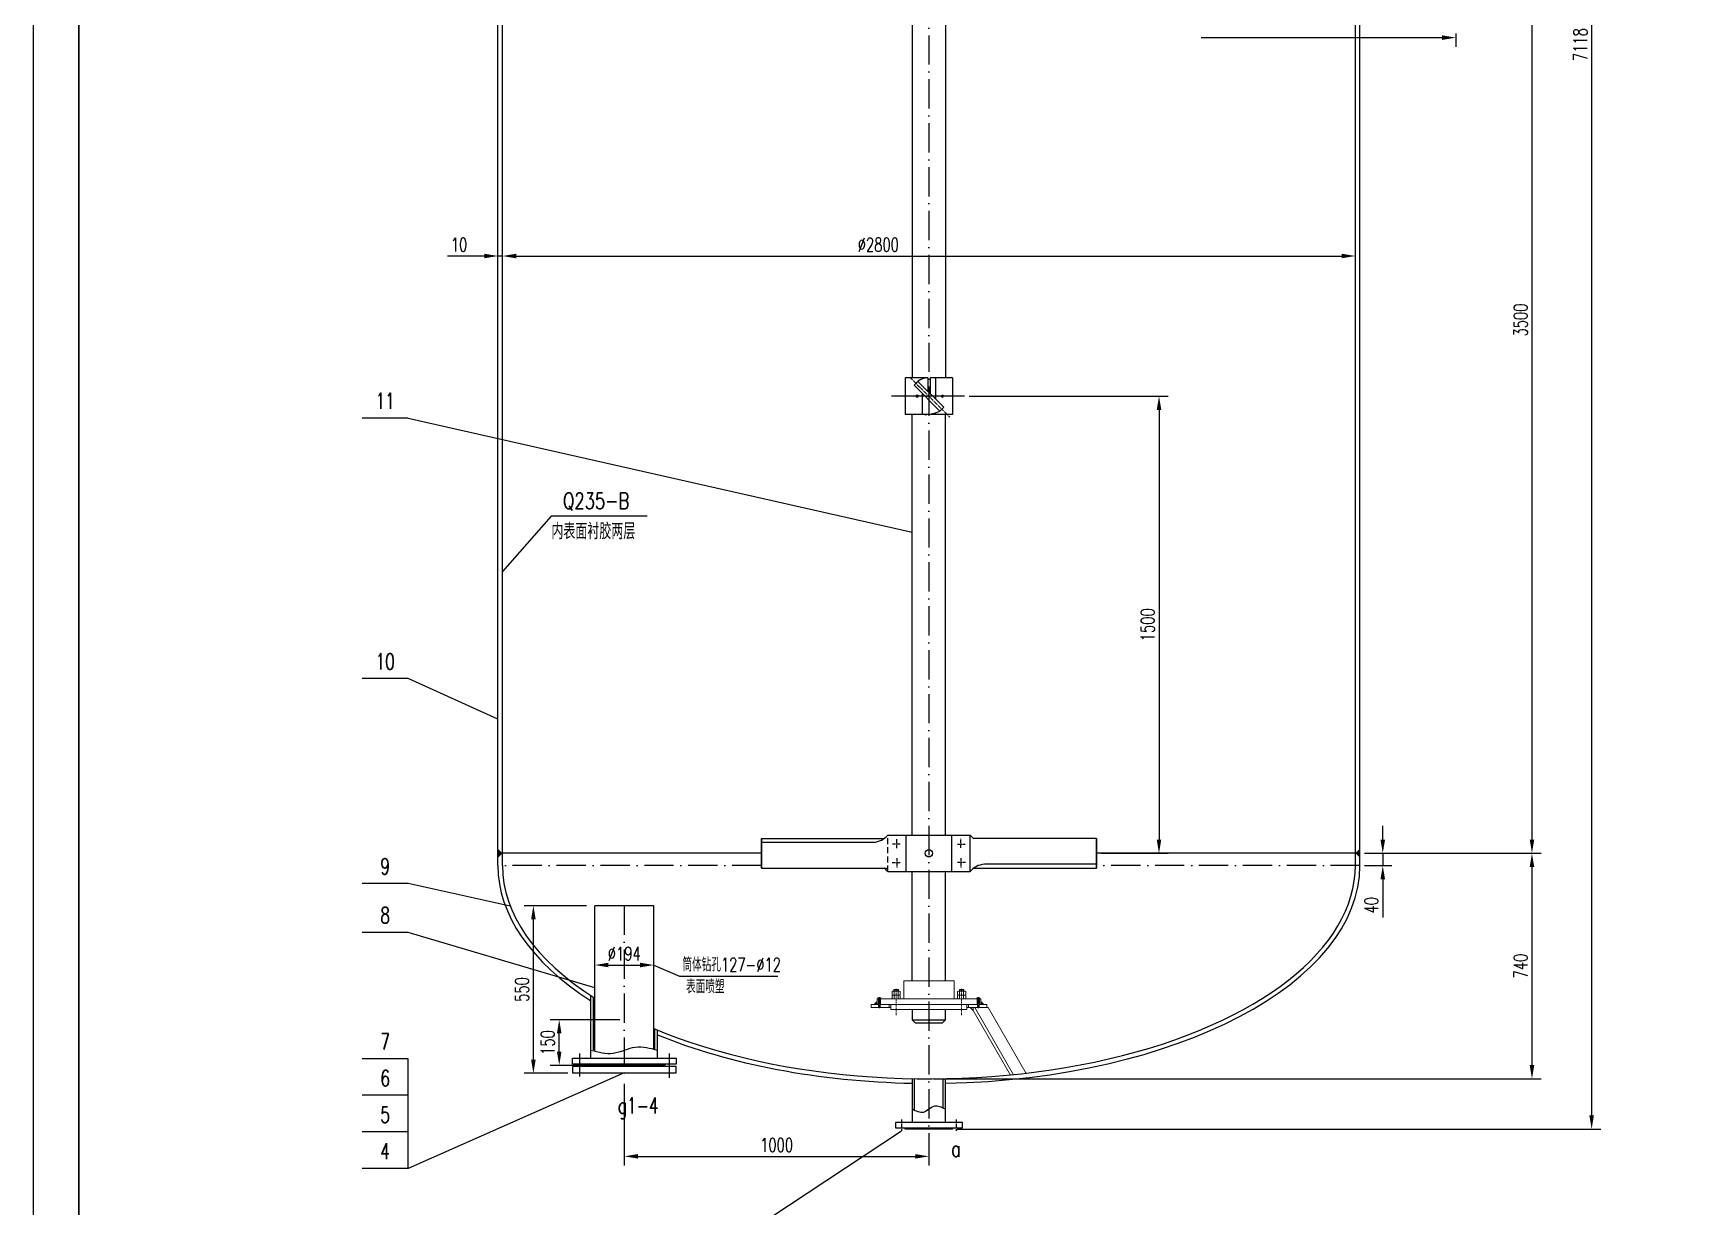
# Model space of a CAD drawing. Extents: x 13059 to 21969, y 2463 to 15078.
# Drawn here: x 13059 to 18501, y 7013 to 10864 of the extents above; entities that cross this region are included whole.
import ezdxf
from ezdxf.enums import TextEntityAlignment as Align

# ---------------------------------------------------------------- set-up
doc = ezdxf.new("R2010")
doc.units = 0
doc.header["$LTSCALE"] = 8
for name, pattern in [('ACAD_ISO10W100', [18, 12, -3, 0, -3]), ('CENTER', [2, 1.25, -0.25, 0.25, -0.25]), ('DASHED', [0.75, 0.5, -0.25])]:
    doc.linetypes.add(name, pattern=pattern)
for name, color, linetype in [('1', 1, 'Continuous'), ('HGJ', 1, 'Continuous'), ('HGJX', 2, 'CENTER'), ('hgjy', 7, 'Continuous'), ('K1', 4, 'Continuous'), ('tank', 1, 'Continuous'), ('tankx', 2, 'ACAD_ISO10W100'), ('tanky', 7, 'Continuous')]:
    doc.layers.add(name, color=color, linetype=linetype)
for name, color, linetype, lineweight in [('点划', 2, 'CENTER', 9), ('粗线', 1, 'Continuous', 20), ('细线', 113, 'Continuous', 9)]:
    doc.layers.add(name, color=color, linetype=linetype, lineweight=lineweight)
doc.styles.add('hzfs', font='simplex.shx', dxfattribs={"width": 0.7, "bigfont": 'hzfs.shx'})
doc.dimstyles.new('PVCAD$0', dxfattribs={"dimscale": 15, "dimtxt": 3, "dimasz": 3, "dimexe": 2, "dimexo": 1, "dimgap": 1, "dimtad": 1, "dimdec": 0, "dimzin": 0, "dimdsep": 46, "dimtxsty": 'hzfs', "dimcen": 2.5, "dimclrd": 4, "dimclre": 4, "dimadec": 0, "dimazin": 0, "dimtfac": 1, "dimtmove": 0, "dimatfit": 0, "dimfxl": 1, "dimarcsym": 0})
pattern_1 = [(45, (22904.921, -13160.4105), (-1.12253201, 1.12253201), []), (135, (22904.921, -13160.4105), (-1.12253201, -1.12253201), [])]

# ---------------------------------------------------------------- blocks, each defined once
blk = doc.blocks.new('*D160')
at = {"color": 4, "lineweight": -2}
for p, q in [((16131.5, 9673.1), (16784.9, 9673.1)), ((16754.9, 9628.1), (16754.9, 8218.1)), ((16564.4, 8173.1), (16784.9, 8173.1))]:
    blk.add_line(p, q, dxfattribs=at)
at = {"color": 4}
for points in [[(16747.4, 9628.1), (16762.4, 9628.1), (16754.9, 9673.1)], [(16747.4, 8218.1), (16762.4, 8218.1), (16754.9, 8173.1)]]:
    blk.add_solid(points, dxfattribs=at)
at = {"layer": 'Defpoints', "color": 0}
for p in [(16116.5, 9673.1), (16549.4, 8173.1), (16754.9, 8173.1)]:
    blk.add_point(p, dxfattribs=at)
at = {"color": 0, "insert": (16717.4, 8923.1), "char_height": 45, "attachment_point": 5, "rotation": 90, "style": 'hzfs'}
blk.add_mtext('1500', dxfattribs=at)
blk = doc.blocks.new('*D151')
at = {"layer": '1', "color": 4, "lineweight": -2}
for p, q in [((14874.9, 8001.2), (14671, 8001.2)), ((14701, 7496.2), (14701, 7956.2)), ((14814.4, 7451.2), (14671, 7451.2))]:
    blk.add_line(p, q, dxfattribs=at)
at = {"layer": '1', "color": 4}
for points in [[(14693.5, 7956.2), (14708.5, 7956.2), (14701, 8001.2)], [(14693.5, 7496.2), (14708.5, 7496.2), (14701, 7451.2)]]:
    blk.add_solid(points, dxfattribs=at)
at = {"layer": 'Defpoints', "color": 0}
for p in [(14701, 8001.2), (14889.9, 8001.2), (14829.4, 7451.2)]:
    blk.add_point(p, dxfattribs=at)
at = {"layer": '1', "color": 0, "insert": (14663.5, 7726.2), "char_height": 45, "attachment_point": 5, "rotation": 90, "style": 'hzfs'}
blk.add_mtext('550', dxfattribs=at)
blk = doc.blocks.new('*D152')
at = {"color": 4, "lineweight": -2}
for p, q in [((14902.4, 7821.5), (14902.4, 7836.5)), ((14947.4, 7806.5), (15051.4, 7806.5)), ((15096.4, 7821.5), (15096.4, 7836.5))]:
    blk.add_line(p, q, dxfattribs=at)
at = {"color": 4}
for points in [[(14947.4, 7814), (14947.4, 7799), (14902.4, 7806.5)], [(15051.4, 7814), (15051.4, 7799), (15096.4, 7806.5)]]:
    blk.add_solid(points, dxfattribs=at)
at = {"layer": 'Defpoints', "color": 0}
for p in [(14902.4, 7806.5), (15096.4, 7806.5), (15096.4, 7806.5)]:
    blk.add_point(p, dxfattribs=at)
at = {"color": 0, "insert": (14999.4, 7844), "char_height": 45, "attachment_point": 5, "style": 'hzfs'}
blk.add_mtext('%%C194', dxfattribs=at)
blk = doc.blocks.new('*D162')
at = {"color": 4, "lineweight": -2}
for p, q in [((14999.4, 7417.2), (14999.4, 7148.7)), ((15999.4, 7204.8), (15999.4, 7148.7)), ((15044.4, 7178.7), (15954.4, 7178.7))]:
    blk.add_line(p, q, dxfattribs=at)
at = {"color": 4}
for points in [[(15044.4, 7186.2), (15044.4, 7171.2), (14999.4, 7178.7)], [(15954.4, 7186.2), (15954.4, 7171.2), (15999.4, 7178.7)]]:
    blk.add_solid(points, dxfattribs=at)
at = {"layer": 'Defpoints', "color": 0}
for p in [(14999.4, 7432.2), (15999.4, 7219.8), (15999.4, 7178.7)]:
    blk.add_point(p, dxfattribs=at)
at = {"color": 0, "insert": (15499.4, 7216.2), "char_height": 45, "attachment_point": 5, "style": 'hzfs'}
blk.add_mtext('1000', dxfattribs=at)
blk = doc.blocks.new('*D163')
at = {"color": 4, "lineweight": -2}
for p, q in [((14984.4, 7627.2), (14755.7, 7627.2)), ((14785.7, 7522.2), (14785.7, 7582.2)), ((14984.4, 7477.2), (14755.7, 7477.2))]:
    blk.add_line(p, q, dxfattribs=at)
at = {"color": 4}
for points in [[(14778.2, 7582.2), (14793.2, 7582.2), (14785.7, 7627.2)], [(14778.2, 7522.2), (14793.2, 7522.2), (14785.7, 7477.2)]]:
    blk.add_solid(points, dxfattribs=at)
at = {"layer": 'Defpoints', "color": 0}
for p in [(14785.7, 7627.2), (14999.4, 7627.2), (14999.4, 7477.2)]:
    blk.add_point(p, dxfattribs=at)
at = {"color": 0, "insert": (14748.2, 7552.2), "char_height": 45, "attachment_point": 5, "rotation": 90, "style": 'hzfs'}
blk.add_mtext('150', dxfattribs=at)
blk = doc.blocks.new('*D157')
at = {"color": 4, "lineweight": -2}
for p, q in [((14599.4, 10110.7), (14599.4, 10163.2)), ((14644.4, 10133.2), (17354.4, 10133.2)), ((17399.4, 10110.7), (17399.4, 10163.2))]:
    blk.add_line(p, q, dxfattribs=at)
at = {"color": 4}
for points in [[(14644.4, 10140.7), (14644.4, 10125.7), (14599.4, 10133.2)], [(17354.4, 10140.7), (17354.4, 10125.7), (17399.4, 10133.2)]]:
    blk.add_solid(points, dxfattribs=at)
at = {"layer": 'Defpoints', "color": 0}
for p in [(17399.4, 10133.2), (14599.4, 10095.7), (17399.4, 10095.7)]:
    blk.add_point(p, dxfattribs=at)
at = {"color": 0, "insert": (15833.4, 10170.7), "char_height": 45, "attachment_point": 5, "style": 'hzfs'}
blk.add_mtext('%%C2800', dxfattribs=at)
blk = doc.blocks.new('*D158')
at = {"color": 4, "lineweight": -2}
for p, q in [((14539.4, 10133.2), (14419.4, 10133.2)), ((14584.4, 10148.2), (14584.4, 10163.2)), ((14599.4, 10133.2), (14584.4, 10133.2)), ((14599.4, 10148.2), (14599.4, 10163.2)), ((14644.4, 10133.2), (14689.4, 10133.2))]:
    blk.add_line(p, q, dxfattribs=at)
at = {"color": 4}
for points in [[(14539.4, 10140.7), (14539.4, 10125.7), (14584.4, 10133.2)], [(14644.4, 10140.7), (14644.4, 10125.7), (14599.4, 10133.2)]]:
    blk.add_solid(points, dxfattribs=at)
at = {"layer": 'Defpoints', "color": 0}
for p in [(14584.4, 10133.2), (14584.4, 10133.2), (14599.4, 10133.2)]:
    blk.add_point(p, dxfattribs=at)
at = {"color": 0, "insert": (14456.9, 10170.7), "char_height": 45, "attachment_point": 5, "style": 'hzfs'}
blk.add_mtext('10', dxfattribs=at)
blk = doc.blocks.new('*D159')
at = {"color": 4, "lineweight": -2}
for p, q in [((17917.7, 11673.1), (18009.3, 11673.1)), ((17979.3, 11628.1), (17979.3, 8218.1)), ((17429.4, 8173.1), (18009.3, 8173.1))]:
    blk.add_line(p, q, dxfattribs=at)
at = {"color": 4}
for points in [[(17971.8, 11628.1), (17986.8, 11628.1), (17979.3, 11673.1)], [(17971.8, 8218.1), (17986.8, 8218.1), (17979.3, 8173.1)]]:
    blk.add_solid(points, dxfattribs=at)
at = {"layer": 'Defpoints', "color": 0}
for p in [(17902.7, 11673.1), (17414.4, 8173.1), (17979.3, 8173.1)]:
    blk.add_point(p, dxfattribs=at)
at = {"color": 0, "insert": (17941.8, 9923.1), "char_height": 45, "attachment_point": 5, "rotation": 90, "style": 'hzfs'}
blk.add_mtext('3500', dxfattribs=at)
blk = doc.blocks.new('*D169')
at = {"color": 4, "lineweight": -2}
for p, q in [((17489.5, 8218.1), (17489.5, 8263.1)), ((17429.4, 8173.1), (17519.5, 8173.1)), ((17489.5, 8173.1), (17489.5, 8133.1)), ((17429.4, 8133.1), (17519.5, 8133.1)), ((17489.5, 8088.1), (17489.5, 7962.1))]:
    blk.add_line(p, q, dxfattribs=at)
at = {"color": 4}
for points in [[(17482, 8218.1), (17497, 8218.1), (17489.5, 8173.1)], [(17482, 8088.1), (17497, 8088.1), (17489.5, 8133.1)]]:
    blk.add_solid(points, dxfattribs=at)
at = {"layer": 'Defpoints', "color": 0}
for p in [(17414.4, 8173.1), (17414.4, 8133.1), (17489.5, 8133.1)]:
    blk.add_point(p, dxfattribs=at)
at = {"color": 0, "insert": (17452, 8002.6), "char_height": 45, "attachment_point": 5, "rotation": 90, "style": 'hzfs'}
blk.add_mtext('40', dxfattribs=at)
blk = doc.blocks.new('*D170')
at = {"color": 4, "lineweight": -2}
for p, q in [((17534.5, 8173.1), (18009.3, 8173.1)), ((17979.3, 8128.1), (17979.3, 7478.1)), ((16014.4, 7433.1), (18009.3, 7433.1))]:
    blk.add_line(p, q, dxfattribs=at)
at = {"color": 4}
for points in [[(17971.8, 8128.1), (17986.8, 8128.1), (17979.3, 8173.1)], [(17971.8, 7478.1), (17986.8, 7478.1), (17979.3, 7433.1)]]:
    blk.add_solid(points, dxfattribs=at)
at = {"layer": 'Defpoints', "color": 0}
for p in [(17519.5, 8173.1), (15999.4, 7433.1), (17979.3, 7433.1)]:
    blk.add_point(p, dxfattribs=at)
at = {"color": 0, "insert": (17941.8, 7803.1), "char_height": 45, "attachment_point": 5, "rotation": 90, "style": 'hzfs'}
blk.add_mtext('740', dxfattribs=at)
blk = doc.blocks.new('*D171')
at = {"color": 4, "lineweight": -2}
for p, q in [((17772.6, 14386.1), (18205.2, 14386.1)), ((18175.2, 14341.1), (18175.2, 7313.1)), ((16092.4, 7268.1), (18205.2, 7268.1))]:
    blk.add_line(p, q, dxfattribs=at)
at = {"color": 4}
for points in [[(18167.7, 14341.1), (18182.7, 14341.1), (18175.2, 14386.1)], [(18167.7, 7313.1), (18182.7, 7313.1), (18175.2, 7268.1)]]:
    blk.add_solid(points, dxfattribs=at)
at = {"layer": 'Defpoints', "color": 0}
for p in [(17757.6, 14386.1), (16077.4, 7268.1), (18175.2, 7268.1)]:
    blk.add_point(p, dxfattribs=at)
at = {"color": 0, "insert": (18137.7, 10827.1), "char_height": 45, "attachment_point": 5, "rotation": 90, "style": 'hzfs'}
blk.add_mtext('7118', dxfattribs=at)

msp = doc.modelspace()

# ---------------------------------------------------------------- hatches: boundary and pattern name
at = {"layer": '细线'}
h = msp.add_hatch(dxfattribs=at)
h.set_pattern_fill('ANSI37', color=256, scale=0.5, style=0)
h.set_pattern_definition(pattern_1)
h.paths.add_polyline_path([(15829.4, 7687.1), (15819.4, 7677.1), (15829.4, 7677.1)])
h = msp.add_hatch(dxfattribs=at)
h.set_pattern_fill('ANSI37', color=256, scale=0.5, style=0)
h.set_pattern_definition(pattern_1)
h.paths.add_polyline_path([(16169.4, 7687.1), (16169.4, 7677.1), (16179.4, 7677.1)])
h = msp.add_hatch(dxfattribs=at)
h.set_pattern_fill('ANSI37', color=256, scale=0.5, style=0)
h.set_pattern_definition(pattern_1)
h.paths.add_polyline_path([(15839.4, 7669.6), (15836.9, 7669.6), (15836.9, 7667.1), (15839.4, 7667.1)])
h.paths.add_polyline_path([(15836.9, 7669.6), (15834.4, 7669.6), (15834.4, 7667.1), (15836.9, 7667.1)])
h = msp.add_hatch(dxfattribs=at)
h.set_pattern_fill('ANSI37', color=256, scale=0.5, style=0)
h.set_pattern_definition(pattern_1)
h.paths.add_polyline_path([(16161.9, 7669.6), (16159.4, 7669.6), (16159.4, 7667.1), (16161.9, 7667.1)])
h.paths.add_polyline_path([(16161.9, 7667.1), (16164.4, 7667.1), (16164.4, 7669.6), (16161.9, 7669.6)])

# ---------------------------------------------------------------- linework, layer by layer
for p, q in [((13058.7, 15078.3), (13058.7, 2463.3)), ((16050.7, 9673.1), (15952.2, 9673.1)), ((14289.3, 9601.3), (15944.4, 9226.9)), ((14759.2, 9279.8), (14599.4, 9098.1)), ((15096.4, 7806.5), (15180.6, 7769.8)), ((15180.6, 7769.8), (15503.9, 7769.8))]:
    msp.add_line(p, q)
at = {"color": 4}
for p, q in [((16893.4, 10849.8), (17684.4, 10849.8)), ((17729.4, 10863.1), (17729.4, 10819.8))]:
    msp.add_line(p, q, dxfattribs=at)
at = {"color": 1}
for p, q in [((15921.4, 9733.1), (15921.4, 9613.1)), ((15995.6, 9733.1), (15921.4, 9733.1)), ((15950.6, 9709.2), (15963.3, 9721.9)), ((15950.6, 9709.2), (16035.4, 9624.3)), ((15963.3, 9721.9), (16048.2, 9637)), ((15977.6, 9733.1), (15977.6, 9729.7)), ((15995.6, 9733.1), (15995.6, 9689.6)), ((16077.4, 9733.1), (16003.1, 9733.1)), ((16077.4, 9733.1), (16077.4, 9613.1)), ((15963.7, 9677.8), (15957.9, 9669.3)), ((15957.9, 9677.8), (15963.2, 9669.1)), ((15977.6, 9682.1), (15977.6, 9613.1)), ((16035.4, 9624.3), (16048.2, 9637)), ((16040.3, 9677.8), (16045.7, 9669.1)), ((16046.2, 9677.8), (16040.3, 9669.3)), ((16077.4, 9613.1), (15921.4, 9613.1)), ((16003.1, 9613.5), (16003.1, 9613.1)), ((15924.5, 8113.1), (15924.5, 8233.1)), ((16074.3, 8113.1), (16074.3, 8233.1)), ((16134.4, 8113.1), (16134.4, 8233.1)), ((16134.4, 8233.1), (16134.4, 8231.1)), ((15864.4, 8113.1), (15864.4, 8115.1))]:
    msp.add_line(p, q, dxfattribs=at)
at = {"linetype": 'CENTER'}
msp.add_line((15938.8, 9733.6), (16068, 9604.5), dxfattribs=at)
at = {"color": 1, "linetype": 'Continuous'}
for p, q in [((16003.1, 9733.1), (16003.1, 9682.1)), ((16021.1, 9733.1), (16021.1, 9664.1)), ((15944.4, 8233.1), (15944.4, 9613.1)), ((15995.6, 9614.3), (15995.6, 9613.1)), ((16021.1, 9618.5), (16021.1, 9613.1)), ((16054.4, 8233.1), (16054.4, 9613.1)), ((15449.4, 8221.9), (15852.3, 8221.9)), ((15449.4, 8221.9), (15449.4, 8124.3)), ((15449.4, 8124.3), (15449.4, 8221.9)), ((15864.4, 8233.1), (16134.4, 8233.1)), ((16549.4, 8221.9), (16146.4, 8221.9)), ((16549.4, 8124.3), (16549.4, 8221.9)), ((16549.4, 8124.3), (16549.4, 8221.9)), ((16549.4, 8221.9), (16549.4, 8124.3)), ((15449.4, 8209.2), (15817.3, 8209.2)), ((15864.4, 8113.1), (16134.4, 8113.1)), ((15944.4, 7755.1), (15944.4, 8113.1)), ((16054.4, 7755.1), (16054.4, 8113.1)), ((16549.4, 8137), (16181.5, 8137))]:
    msp.add_line(p, q, dxfattribs=at)
at = {"color": 7, "linetype": 'DASHED', "ltscale": 5}
msp.add_line((15864.4, 8113.1), (15864.4, 8233.1), dxfattribs=at)
at = {"color": 1, "linetype": 'CENTER'}
for p, q in [((15894.4, 8189.9), (15894.4, 8220.2)), ((16104.4, 8190.7), (16104.4, 8220.2)), ((15905.4, 8203.1), (15880.3, 8203.1)), ((16093.4, 8203.1), (16118.5, 8203.1)), ((15879, 8143.1), (15906.4, 8143.1)), ((15894.4, 8157.1), (15894.4, 8126)), ((16119.7, 8143.1), (16092.4, 8143.1)), ((16104.4, 8157.1), (16104.4, 8126))]:
    msp.add_line(p, q, dxfattribs=at)
at = {"color": 1}
msp.add_circle((15999.4, 8173.1), 12, dxfattribs=at)
msp.add_circle((15999.4, 8173.1), 12, dxfattribs=at)
for centre, radius, start, end in [((15996.7, 9677.8), 55.3, 91.114, 127.1508), ((15988.1, 9719.6), 106.4, 269.1827, 296.4044), ((15812.6, 8276.7), 67.7, 274.0053, 319.9211), ((16186.2, 8276.7), 67.7, 220.0789, 234.0453), ((15812.6, 8069.5), 67.7, 40.0789, 54.0453), ((16186.2, 8069.5), 67.7, 94.0053, 139.9211)]:
    msp.add_arc(centre, radius, start, end, dxfattribs=at)
at = {"color": 4}
msp.add_solid([(17684.4, 10857.3), (17684.4, 10842.3), (17729.4, 10849.8)], dxfattribs=at)
at = {"layer": '1'}
for p, q in [((15449.4, 8124.3), (15864.4, 8124.3)), ((16146.4, 8124.3), (16549.4, 8124.3)), ((15096.4, 8001.2), (14902.4, 8001.2)), ((14902.4, 7522.9), (14902.4, 8001.2)), ((15096.4, 7529.6), (15096.4, 8001.2)), ((14889.9, 7501.2), (14889.9, 7706.2)), ((15944.4, 7661.1), (15944.4, 7626.9)), ((15944.4, 7626.9), (16054.4, 7626.9)), ((15944.4, 7626.9), (15954.4, 7616.9)), ((16054.4, 7626.9), (16044.4, 7616.9)), ((16054.4, 7626.9), (16054.4, 7661.1)), ((15108.9, 7501.2), (15108.9, 7593)), ((15954.4, 7616.9), (16044.4, 7616.9))]:
    msp.add_line(p, q, dxfattribs=at)
at = {"layer": 'Defpoints', "color": 0, "linetype": 'ByBlock'}
for p in [(15950.6, 9709.2), (15950.6, 9709.2), (16035.4, 9624.3), (16035.4, 9624.3), (15993.5, 8183.6), (15993.5, 8183.6)]:
    msp.add_point(p, dxfattribs=at)
at = {"layer": 'Defpoints', "color": 1, "linetype": 'ByBlock'}
for p in [(15880.3, 8203.1), (15894.4, 8195.4), (15894.4, 8193.2), (16104.4, 8193.2), (15880.3, 8143.1), (15894.4, 8153.1), (16104.4, 8153.1), (16104.4, 8150.8)]:
    msp.add_point(p, dxfattribs=at)
at = {"layer": 'HGJ'}
for p, q in [((15945.4, 7290.1), (15945.4, 7433.7)), ((15952.4, 7329.6), (15952.4, 7433.6)), ((16046.4, 7336.7), (16046.4, 7433.6)), ((16053.4, 7290.1), (16053.4, 7433.7)), ((16109.4, 7290.1), (15889.4, 7290.1)), ((15889.4, 7290.1), (15889.4, 7272.1)), ((15889.4, 7272.1), (16109.4, 7272.1)), ((15921.4, 7268.1), (15921.4, 7272.1)), ((16077.4, 7268.1), (15921.4, 7268.1)), ((16077.4, 7272.1), (16077.4, 7268.1)), ((16109.4, 7272.1), (16109.4, 7290.1))]:
    msp.add_line(p, q, dxfattribs=at)
at = {"layer": 'HGJX'}
for p, q in [((15909.4, 7300.1), (15909.4, 7262.1)), ((16089.4, 7300.1), (16089.4, 7262.1))]:
    msp.add_line(p, q, dxfattribs=at)
at = {"layer": 'hgjy'}
msp.add_line((15074.9, 9279.8), (14759.2, 9279.8), dxfattribs=at)
msp.add_spline([(16053.4, 7333.1), (16017.4, 7343.1), (15981.4, 7323.1), (15945.4, 7333.1)], degree=3, dxfattribs=at)
at = {"layer": 'K1', "const_width": 6}
msp.add_lwpolyline([(13208.7, 2613.3), (13208.7, 14703.3), (21818.7, 14703.3), (21818.7, 2613.3)], close=True, dxfattribs=at)
at = {"layer": 'tank'}
for p, q in [((15944.4, 11723.1), (15944.4, 9733.1)), ((16054.4, 11723.1), (16054.4, 9733.1)), ((14584.4, 8173.1), (14584.4, 11673.1)), ((14599.4, 8173.1), (14599.4, 11673.1)), ((17399.4, 8173.1), (17399.4, 11673.1)), ((17414.4, 8173.1), (17414.4, 11673.1)), ((14584.4, 8133.1), (14584.4, 8173.1)), ((15449.4, 8173.1), (14584.4, 8173.1)), ((14599.4, 8133.1), (14599.4, 8173.1)), ((17414.4, 8173.1), (16549.4, 8173.1)), ((17399.4, 8133.1), (17399.4, 8173.1)), ((17414.4, 8133.1), (17414.4, 8173.1)), ((14898.7, 7528.6), (14898.7, 7700.5)), ((15100, 7528.6), (15100, 7596.7)), ((14829.4, 7481.2), (14829.4, 7501.2)), ((14829.4, 7501.2), (15169.4, 7501.2)), ((15169.4, 7481.2), (14829.4, 7481.2)), ((15169.4, 7473.2), (14829.4, 7473.2)), ((14829.4, 7473.2), (14829.4, 7453.2)), ((14866.4, 7477.2), (14866.4, 7481.2)), ((15132.4, 7477.2), (14866.4, 7477.2)), ((15132.4, 7477.2), (14866.4, 7477.2)), ((14866.4, 7477.2), (14866.4, 7473.2)), ((15132.4, 7481.2), (15132.4, 7477.2)), ((15132.4, 7473.2), (15132.4, 7477.2)), ((15169.4, 7501.2), (15169.4, 7481.2)), ((15169.4, 7453.2), (15169.4, 7473.2)), ((14829.4, 7453.2), (15169.4, 7453.2))]:
    msp.add_line(p, q, dxfattribs=at)
for major_axis, ratio, start_param, end_param in [((1415, 0), 0.5053, 3.141593, 3.811146), ((1400, 0), 0.5, 3.141593, 3.811996), ((1400, 0), 0.5, 4.011366, 6.283185), ((1415, 0), 0.5053, 4.750561, 6.283185), ((1415, 0), 0.5053, 4.0317, 4.674217)]:
    msp.add_ellipse((15999.4, 8133.1), major_axis=major_axis, ratio=ratio, start_param=start_param, end_param=end_param, dxfattribs=at)
at = {"layer": 'tankx'}
for p, q in [((15999.4, 14315.7), (15999.4, 7180.7)), ((16116.5, 9673.1), (15877.1, 9673.1)), ((15449.4, 8133.1), (14584.4, 8133.1)), ((17414.4, 8133.1), (16549.4, 8133.1)), ((14999.4, 8001.2), (14999.4, 7432.2)), ((14851.9, 7516.2), (14851.9, 7440.5)), ((15146.9, 7516.2), (15146.9, 7436.3))]:
    msp.add_line(p, q, dxfattribs=at)
at = {"layer": 'tanky'}
for p, q in [((14289.3, 9601.3), (14139.3, 9601.3)), ((14289.3, 8746.4), (14139.3, 8746.4)), ((14584.4, 8613), (14289.3, 8746.4)), ((14289.3, 8074), (14139.3, 8074)), ((14625.1, 7999.6), (14289.3, 8074)), ((14289.3, 7913.5), (14139.3, 7913.5)), ((14902.4, 7731.5), (14289.3, 7913.5)), ((14289.3, 7499.2), (14139.3, 7499.2)), ((14289.3, 7139.2), (14289.3, 7499.2)), ((14999.4, 7453.2), (14289.3, 7139.2)), ((14289.3, 7379.2), (14139.3, 7379.2)), ((14289.3, 7259.2), (14139.3, 7259.2)), ((15909.4, 7261.5), (14289.3, 6193.4)), ((14289.3, 7139.2), (14139.3, 7139.2))]:
    msp.add_line(p, q, dxfattribs=at)
msp.add_spline([(15108.9, 7526.2), (15035.9, 7536.2), (14962.9, 7516.2), (14889.9, 7526.2)], degree=3, dxfattribs=at)
for points in [[(14599.4, 8173.1), (14584.4, 8188.1), (14584.4, 8158.1)], [(17399.4, 8173.1), (17414.4, 8188.1), (17414.4, 8158.1)]]:
    msp.add_solid(points, dxfattribs=at)
at = {"layer": '点划'}
for p, q in [((15891.9, 7728.7), (15891.9, 7642)), ((16106.9, 7728.7), (16106.9, 7642)), ((15836.9, 7664.7), (15836.9, 7701.1)), ((16161.9, 7664.7), (16161.9, 7701.1))]:
    msp.add_line(p, q, dxfattribs=at)
at = {"layer": '粗线'}
for p, q in [((15917.9, 7755.1), (15916.9, 7754.1)), ((15916.9, 7695.1), (15916.9, 7754.1)), ((15917.9, 7755.1), (15944.4, 7755.1)), ((15944.4, 7755.1), (16054.4, 7755.1)), ((16080.9, 7755.1), (16054.4, 7755.1)), ((16080.9, 7755.1), (16081.9, 7754.1)), ((16081.9, 7695.1), (16081.9, 7754.1)), ((15809.4, 7676.1), (15810.4, 7677.1)), ((15809.4, 7667.1), (15809.4, 7676.1)), ((15810.4, 7677.1), (15833.9, 7677.1)), ((15819.4, 7677.1), (15829.4, 7687.1)), ((15829.4, 7694.1), (15830.4, 7695.1)), ((15829.4, 7677.1), (15829.4, 7694.1)), ((15833.9, 7677.1), (15829.4, 7677.1)), ((15830.4, 7695.1), (15916.9, 7695.1)), ((15831.7, 7698.5), (15832.4, 7698.9)), ((15831.7, 7698.5), (15831.7, 7695.4)), ((15831.7, 7695.4), (15832.7, 7695.4)), ((15841.4, 7698.9), (15832.4, 7698.9)), ((15832.7, 7695.4), (15841, 7695.4)), ((15832.7, 7695.4), (15832.7, 7695.1)), ((15833.9, 7695.1), (15832.7, 7695.1)), ((15833.4, 7677.1), (15833.4, 7695.1)), ((15833.9, 7695.1), (15833.9, 7670.1)), ((15839.9, 7695.1), (15833.9, 7695.1)), ((15834.3, 7698.5), (15834.3, 7695.4)), ((15839.5, 7698.5), (15839.5, 7695.4)), ((15839.9, 7695.1), (15839.9, 7670.1)), ((15841, 7695.1), (15839.9, 7695.1)), ((15839.9, 7677.1), (15869.4, 7677.1)), ((15891.9, 7677.1), (15839.9, 7677.1)), ((15840.4, 7677.1), (15840.4, 7695.1)), ((15841, 7695.4), (15842.1, 7695.4)), ((15841, 7695.4), (15841, 7695.1)), ((15842.1, 7698.5), (15841.4, 7698.9)), ((15842.1, 7698.5), (15842.1, 7695.4)), ((15869.4, 7667.1), (15869.4, 7677.1)), ((15874.4, 7676.1), (15875.4, 7677.1)), ((15874.4, 7662.1), (15874.4, 7676.1)), ((15878.6, 7719.7), (15880.4, 7720.7)), ((15878.6, 7708.9), (15878.6, 7719.7)), ((15878.6, 7708.9), (15880.4, 7707.9)), ((15878.6, 7706.9), (15880.4, 7707.9)), ((15878.6, 7696.1), (15878.6, 7706.9)), ((15878.6, 7696.1), (15880.4, 7695.1)), ((15903.4, 7720.7), (15880.4, 7720.7)), ((15903.4, 7707.9), (15880.4, 7707.9)), ((15903.4, 7707.9), (15880.4, 7707.9)), ((15903.4, 7695.1), (15880.4, 7695.1)), ((15885.5, 7726.1), (15884.4, 7725)), ((15884.4, 7720.7), (15884.4, 7725)), ((15884.4, 7725), (15899.4, 7725)), ((15885.2, 7708.9), (15885.2, 7719.7)), ((15885.2, 7696.1), (15885.2, 7706.9)), ((15885.5, 7726.1), (15898.3, 7726.1)), ((15891.9, 7677.1), (16106.9, 7677.1)), ((15898.3, 7726.1), (15899.4, 7725)), ((15898.5, 7708.9), (15898.5, 7719.7)), ((15898.5, 7696.1), (15898.5, 7706.9)), ((15899.4, 7720.7), (15899.4, 7725)), ((15905.2, 7719.7), (15903.4, 7720.7)), ((15905.2, 7708.9), (15903.4, 7707.9)), ((15905.2, 7706.9), (15903.4, 7707.9)), ((15905.2, 7696.1), (15903.4, 7695.1)), ((15905.2, 7708.9), (15905.2, 7719.7)), ((15905.2, 7696.1), (15905.2, 7706.9)), ((15916.9, 7695.1), (16081.9, 7695.1)), ((16168.4, 7695.1), (16081.9, 7695.1)), ((16093.6, 7719.7), (16095.4, 7720.7)), ((16093.6, 7708.9), (16093.6, 7719.7)), ((16093.6, 7708.9), (16095.4, 7707.9)), ((16093.6, 7706.9), (16095.4, 7707.9)), ((16093.6, 7696.1), (16093.6, 7706.9)), ((16093.6, 7696.1), (16095.4, 7695.1)), ((16095.4, 7720.7), (16118.4, 7720.7)), ((16095.4, 7707.9), (16118.4, 7707.9)), ((16095.4, 7707.9), (16118.4, 7707.9)), ((16095.4, 7695.1), (16118.4, 7695.1)), ((16100.5, 7726.1), (16099.4, 7725)), ((16099.4, 7720.7), (16099.4, 7725)), ((16114.4, 7725), (16099.4, 7725)), ((16100.2, 7708.9), (16100.2, 7719.7)), ((16100.2, 7696.1), (16100.2, 7706.9)), ((16113.3, 7726.1), (16100.5, 7726.1)), ((16106.9, 7677.1), (16158.9, 7677.1)), ((16113.3, 7726.1), (16114.4, 7725)), ((16113.5, 7708.9), (16113.5, 7719.7)), ((16113.5, 7696.1), (16113.5, 7706.9)), ((16114.4, 7720.7), (16114.4, 7725)), ((16120.2, 7719.7), (16118.4, 7720.7)), ((16120.2, 7708.9), (16118.4, 7707.9)), ((16120.2, 7706.9), (16118.4, 7707.9)), ((16120.2, 7696.1), (16118.4, 7695.1)), ((16120.2, 7708.9), (16120.2, 7719.7)), ((16120.2, 7696.1), (16120.2, 7706.9)), ((16124.4, 7676.1), (16123.4, 7677.1)), ((16124.4, 7662.1), (16124.4, 7676.1)), ((16129.4, 7667.1), (16129.4, 7677.1)), ((16158.9, 7677.1), (16129.4, 7677.1)), ((16156.7, 7698.5), (16157.4, 7698.9)), ((16156.7, 7698.5), (16156.7, 7695.4)), ((16157.7, 7695.4), (16156.7, 7695.4)), ((16157.4, 7698.9), (16166.4, 7698.9)), ((16157.7, 7695.4), (16157.7, 7695.1)), ((16166, 7695.4), (16157.7, 7695.4)), ((16157.7, 7695.1), (16158.9, 7695.1)), ((16158.4, 7677.1), (16158.4, 7695.1)), ((16158.9, 7695.1), (16164.9, 7695.1)), ((16158.9, 7695.1), (16158.9, 7670.1)), ((16159.3, 7698.5), (16159.3, 7695.4)), ((16164.5, 7698.5), (16164.5, 7695.4)), ((16164.9, 7695.1), (16166, 7695.1)), ((16164.9, 7695.1), (16164.9, 7670.1)), ((16188.4, 7677.1), (16164.9, 7677.1)), ((16164.9, 7677.1), (16169.4, 7677.1)), ((16165.4, 7677.1), (16165.4, 7695.1)), ((16167.1, 7695.4), (16166, 7695.4)), ((16166, 7695.4), (16166, 7695.1)), ((16167.1, 7698.5), (16166.4, 7698.9)), ((16167.1, 7698.5), (16167.1, 7695.4)), ((16169.4, 7694.1), (16168.4, 7695.1)), ((16169.4, 7677.1), (16169.4, 7694.1)), ((16179.4, 7677.1), (16169.4, 7687.1)), ((16189.4, 7676.1), (16188.4, 7677.1)), ((16189.4, 7667.1), (16189.4, 7676.1)), ((15874.4, 7667.1), (15809.4, 7667.1)), ((15833.9, 7670.1), (15839.9, 7670.1)), ((15834.4, 7669.6), (15833.9, 7670.1)), ((15834.4, 7669.6), (15839.3, 7669.6)), ((15834.4, 7667.1), (15834.4, 7669.6)), ((15839.9, 7670.1), (15839.3, 7669.6)), ((15839.4, 7667.1), (15839.4, 7669.6)), ((15875.4, 7661.1), (15874.4, 7662.1)), ((16123.4, 7661.1), (15875.4, 7661.1)), ((16123.4, 7661.1), (16124.4, 7662.1)), ((16124.4, 7667.1), (16193.5, 7667.1)), ((16134.4, 7667.1), (16144.4, 7657.1)), ((16144.4, 7667.1), (16144.4, 7657.1)), ((16144.4, 7657.1), (16266.8, 7445.1)), ((16150.2, 7667.1), (16277.7, 7446.1)), ((16158.9, 7670.1), (16159.4, 7669.6)), ((16164.9, 7670.1), (16158.9, 7670.1)), ((16159.4, 7667.1), (16159.4, 7669.6)), ((16164.3, 7669.6), (16159.4, 7669.6)), ((16164.3, 7669.6), (16164.9, 7670.1)), ((16164.4, 7667.1), (16164.4, 7669.6)), ((16193.5, 7667.1), (16318.6, 7450.3))]:
    msp.add_line(p, q, dxfattribs=at)
for centre, radius, start, end in [((15833, 7696.6), 2.3, 55.5531, 115.5531), ((15836.9, 7690.3), 8.59, 72.3875, 107.6125), ((15840.8, 7696.6), 2.3, 64.4469, 124.4469), ((15881.9, 7714.8), 5.87, 55.5615, 115.5615), ((15881.9, 7713.8), 5.87, 244.4385, 304.4385), ((15881.9, 7702), 5.87, 55.5615, 115.5615), ((15881.9, 7701), 5.87, 244.4385, 304.4385), ((15891.9, 7698.8), 21.9, 72.383, 107.617), ((15891.9, 7729.8), 21.9, 252.383, 287.617), ((15891.9, 7686), 21.9, 72.383, 107.617), ((15891.9, 7717), 21.9, 252.383, 287.617), ((15901.8, 7714.8), 5.87, 64.4385, 124.4385), ((15901.8, 7713.8), 5.87, 235.5615, 295.5615), ((15901.8, 7702), 5.87, 64.4385, 124.4385), ((15901.8, 7701), 5.87, 235.5615, 295.5615), ((16096.9, 7714.8), 5.87, 55.5615, 115.5615), ((16096.9, 7713.8), 5.87, 244.4385, 304.4385), ((16096.9, 7702), 5.87, 55.5615, 115.5615), ((16096.9, 7701), 5.87, 244.4385, 304.4385), ((16106.9, 7698.8), 21.9, 72.383, 107.617), ((16106.9, 7729.8), 21.9, 252.383, 287.617), ((16106.9, 7686), 21.9, 72.383, 107.617), ((16106.9, 7717), 21.9, 252.383, 287.617), ((16116.8, 7714.8), 5.87, 64.4385, 124.4385), ((16116.8, 7713.8), 5.87, 235.5615, 295.5615), ((16116.8, 7702), 5.87, 64.4385, 124.4385), ((16116.8, 7701), 5.87, 235.5615, 295.5615), ((16158, 7696.6), 2.3, 55.5531, 115.5531), ((16161.9, 7690.3), 8.59, 72.3875, 107.6125), ((16165.8, 7696.6), 2.3, 64.4469, 124.4469)]:
    msp.add_arc(centre, radius, start, end, dxfattribs=at)
at = {"layer": '细线'}
for p, q in [((15834.4, 7695.1), (15834.4, 7669.6)), ((15839.3, 7695.1), (15839.3, 7669.6)), ((15885.5, 7720.7), (15885.5, 7726.1)), ((15898.3, 7720.7), (15898.3, 7726.1)), ((16100.5, 7720.7), (16100.5, 7726.1)), ((16113.3, 7720.7), (16113.3, 7726.1)), ((16159.4, 7695.1), (16159.4, 7669.6)), ((16164.3, 7695.1), (16164.3, 7669.6)), ((15833.9, 7667.1), (15833.9, 7670.1)), ((15839.9, 7667.1), (15839.9, 7670.1)), ((16158.9, 7667.1), (16158.9, 7670.1)), ((16164.9, 7667.1), (16164.9, 7670.1))]:
    msp.add_line(p, q, dxfattribs=at)

# ---------------------------------------------------------------- texts
at = {"color": 0, "style": 'hzfs', "width": 0.75}
for s, p in [('Q235-B', (14798.4, 9303.5)), ('内表面衬胶两层', (14759.9, 9203.8))]:
    msp.add_text(s, height=52.5, dxfattribs=at).set_placement(p)
at = {"color": 7, "char_height": 45, "attachment_point": 5, "style": 'hzfs'}
for s, insert in [('筒体钻孔127-%%C12', (15352.1, 7807.9)), ('表面喷塑', (15265.3, 7736))]:
    msp.add_mtext(s, dxfattribs=dict(at, insert=insert))
at = {"layer": 'hgjy', "style": 'hzfs', "width": 0.75}
msp.add_text('a', height=52.5, dxfattribs=at).set_placement((16088.6, 7203.7), align=Align.MIDDLE)
at = {"layer": 'tanky', "style": 'hzfs', "width": 0.7}
for s, p in [('11', (14214.3, 9631.3)), ('10', (14214.3, 8776.4)), ('9', (14214.3, 8104)), ('8', (14214.3, 7943.5)), ('7', (14214.3, 7529.2)), ('6', (14214.3, 7409.2)), ('5', (14214.3, 7289.2)), ('4', (14214.3, 7169.2))]:
    msp.add_text(s, height=52.5, dxfattribs=at).set_placement(p, align=Align.CENTER)
msp.add_text('g1-4', height=52.5, dxfattribs=at).set_placement((15045.1, 7336.4), align=Align.MIDDLE)

# ---------------------------------------------------------------- dimensions: what is measured, and where the dimension line sits
for base, p1, p2, picture, middle in [((18175.2, 7268.1), (17757.6, 14386.1), (16077.4, 7268.1), '*D171', (18137.7, 10827.1)), ((17979.3, 8173.1), (17902.7, 11673.1), (17414.4, 8173.1), '*D159', (17941.8, 9923.1)), ((16754.9, 8173.1), (16116.5, 9673.1), (16549.4, 8173.1), '*D160', (16717.4, 8923.1)), ((17489.5, 8133.1), (17414.4, 8173.1), (17414.4, 8133.1), '*D169', (17452, 8002.6)), ((17979.3, 7433.1), (17519.5, 8173.1), (15999.4, 7433.1), '*D170', (17941.8, 7803.1))]:
    dim = msp.add_linear_dim(base=base, p1=p1, p2=p2, angle=90, dimstyle='PVCAD$0')
    dim.commit()
    dim.dimension.update_dxf_attribs({"geometry": picture, "text_midpoint": middle})
dim = msp.add_linear_dim(base=(14584.4, 10133.2), p1=(14599.4, 10133.2), p2=(14584.4, 10133.2), text='10', dimstyle='PVCAD$0')
dim.commit()
dim.dimension.update_dxf_attribs({"geometry": '*D158', "text_midpoint": (14456.9, 10170.7)})
dim = msp.add_linear_dim(base=(17399.4, 10133.2), p1=(14599.4, 10095.7), p2=(17399.4, 10095.7), text='%%C<>', dimstyle='PVCAD$0')
dim.commit()
dim.dimension.update_dxf_attribs({"geometry": '*D157', "text_midpoint": (15833.4, 10133.2), "dimtype": 160})
dim = msp.add_linear_dim(base=(15096.4, 7806.5), p1=(14902.4, 7806.5), p2=(15096.4, 7806.5), text='%%C<>', dimstyle='PVCAD$0', override={"dimcen": 2.5, "dimclrt": 0, "dimtfac": 1})
dim.commit()
dim.dimension.update_dxf_attribs({"geometry": '*D152', "text_midpoint": (14999.4, 7844)})
dim = msp.add_linear_dim(base=(14785.7, 7627.2), p1=(14999.4, 7477.2), p2=(14999.4, 7627.2), angle=90, dimstyle='PVCAD$0', override={"dimcen": 2.5, "dimclrt": 0, "dimtfac": 1})
dim.commit()
dim.dimension.update_dxf_attribs({"geometry": '*D163', "text_midpoint": (14748.2, 7552.2)})
dim = msp.add_linear_dim(base=(15999.4, 7178.7), p1=(14999.4, 7432.2), p2=(15999.4, 7219.8), dimstyle='PVCAD$0', override={"dimcen": 2.5, "dimclrt": 0, "dimtfac": 1})
dim.commit()
dim.dimension.update_dxf_attribs({"geometry": '*D162', "text_midpoint": (15499.4, 7216.2)})
at = {"layer": '1', "color": 0}
dim = msp.add_linear_dim(base=(14701, 8001.2), p1=(14829.4, 7451.2), p2=(14889.9, 8001.2), angle=270, dimstyle='PVCAD$0', override={"dimcen": 2.5, "dimclrt": 0, "dimtfac": 1}, dxfattribs=at)
dim.commit()
dim.dimension.update_dxf_attribs({"geometry": '*D151', "text_midpoint": (14701, 7726.2), "dimtype": 160})

doc.saveas('drawing.dxf')
